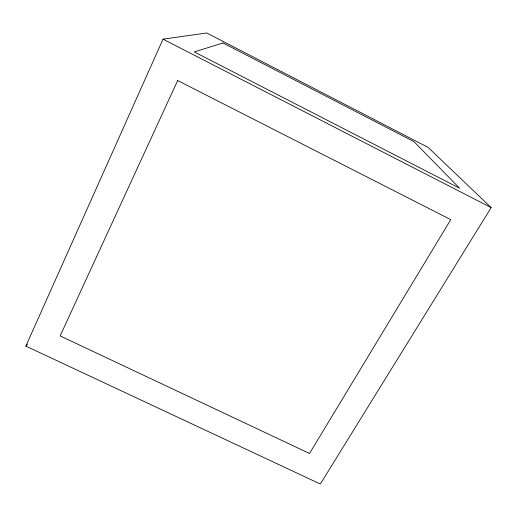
<?xml version="1.0" encoding="UTF-8"?>
<svg xmlns="http://www.w3.org/2000/svg" width="517" height="517" viewBox="0 0 517 517"><rect width="100%" height="100%" fill="white"/><g stroke="black" fill="none" stroke-linecap="round" stroke-linejoin="round"><path stroke-width="0.78" d="M25.85 346.106L163.029 39.156L206.761 32.985L428.16 147.423L491.15 207.614L320.327 484.015L25.85 346.106L27.388 344.244M163.029 39.156L491.15 207.614M177.667 80.549L60.14 335.901L309.528 453.48L450.766 219.635L177.667 80.549M223.021 42.969L194.256 51.907L459.613 188.246L413.949 141.619L223.021 42.969"/></g></svg>
